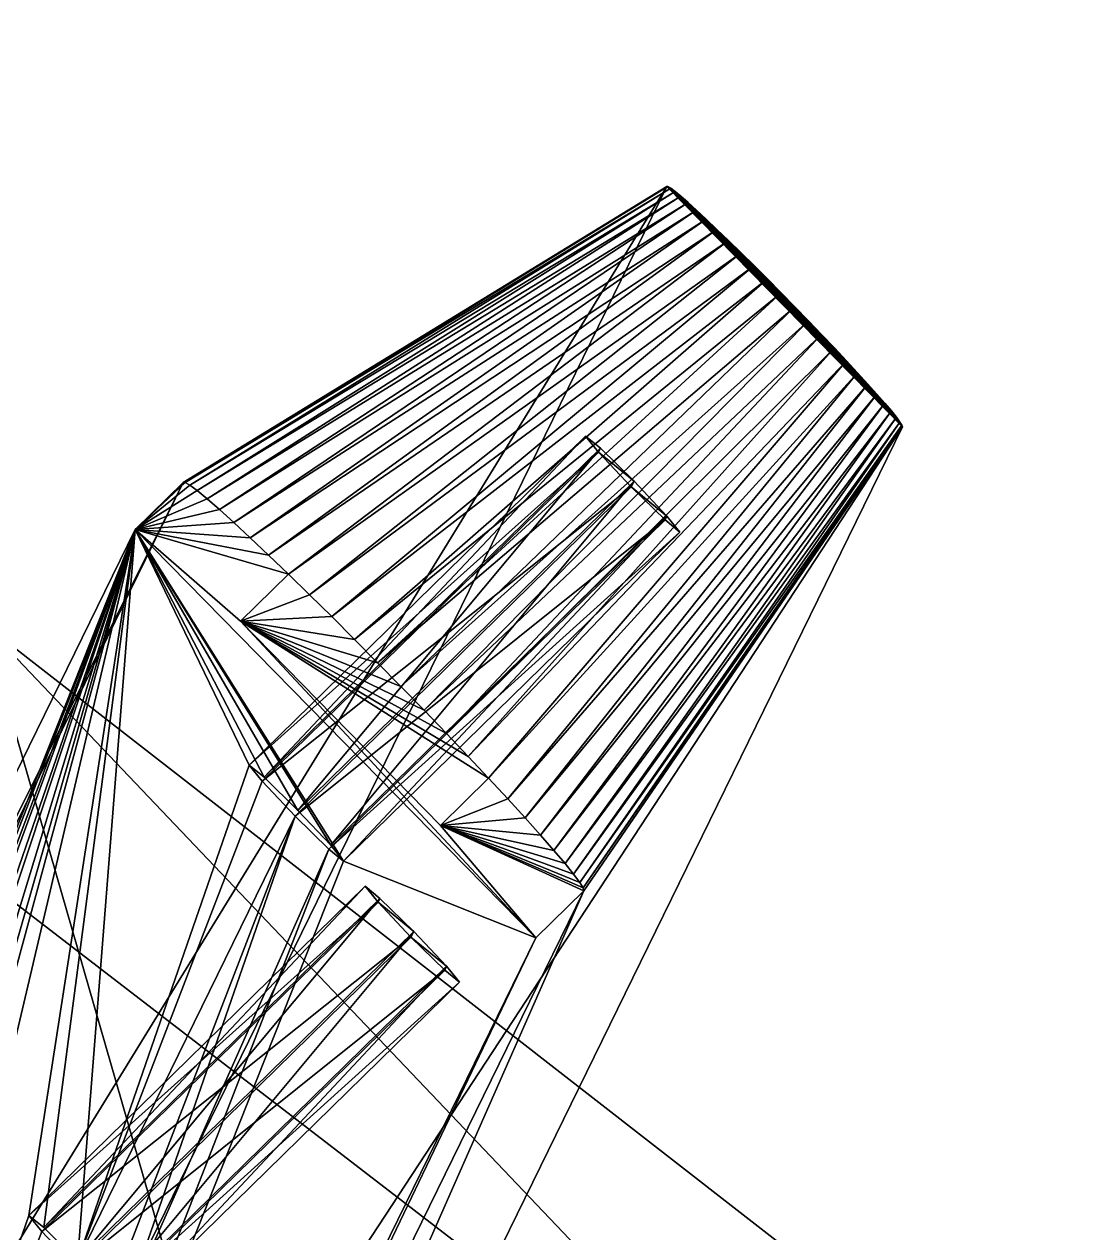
# Model space of a CAD drawing. Header units: millimetres. Extents: x -228 to 228, y -204 to 237.
# Drawn here: x 68.11 to 83.93, y 202.02 to 219.98 of the extents above; entities that cross this region are included whole.
import ezdxf

# ---------------------------------------------------------------- set-up
doc = ezdxf.new("R2010")
doc.units = ezdxf.units.MM
doc.header["$LTSCALE"] = 127.314815
for name, color, linetype in [('7287', 7, 'CONTINUOUS'), ('7288', 7, 'CONTINUOUS'), ('7291', 7, 'CONTINUOUS'), ('7692', 7, 'CONTINUOUS'), ('7693', 7, 'CONTINUOUS'), ('7694', 7, 'CONTINUOUS'), ('7695', 7, 'CONTINUOUS'), ('7708', 7, 'CONTINUOUS'), ('7709', 7, 'CONTINUOUS'), ('7710', 7, 'CONTINUOUS'), ('7711', 7, 'CONTINUOUS'), ('7712', 7, 'CONTINUOUS'), ('7713', 7, 'CONTINUOUS'), ('7715', 7, 'CONTINUOUS'), ('7716', 7, 'CONTINUOUS'), ('7717', 7, 'CONTINUOUS'), ('7718', 7, 'CONTINUOUS')]:
    doc.layers.add(name, color=color, linetype=linetype)

msp = doc.modelspace()

# ---------------------------------------------------------------- linework, layer by layer
at = {"layer": '7287', "color": 6, "linetype": 'Continuous'}
for points in [[(33.551, 216.138, 548.4), (76.927, 178.391, 553.043), (53.428, 219.981, 185.248), (33.551, 216.138, 548.4)], [(53.428, 219.981, 185.248), (76.927, 178.391, 553.043), (67.509, 211.066, 159.28), (53.428, 219.981, 185.248)], [(76.927, 178.391, 553.043), (33.551, 216.138, 548.4), (53.679, 171.412, 1021.79), (76.927, 178.391, 553.043)], [(67.509, 211.066, 159.28), (76.927, 178.391, 553.043), (83.926, 198.289, 135.65), (67.509, 211.066, 159.28)]]:
    msp.add_3dface(points, dxfattribs=at)
at = {"layer": '7288', "color": 6, "linetype": 'Continuous'}
for points in [[(30.674, 214.486, 548.157), (74.086, 177.01, 553.042), (29.208, 208.553, 692.313), (30.674, 214.486, 548.157)], [(30.674, 214.486, 548.157), (47.428, 202.588, 536.058), (74.086, 177.01, 553.042), (30.674, 214.486, 548.157)], [(81.001, 196.893, 135.914), (63.662, 203.002, 290.315), (64.476, 209.607, 159.651), (81.001, 196.893, 135.914)], [(74.086, 177.01, 553.042), (40.127, 199.573, 699.027), (29.208, 208.553, 692.313), (74.086, 177.01, 553.042)], [(59.735, 194.174, 499.972), (63.662, 203.002, 290.315), (81.001, 196.893, 135.914), (59.735, 194.174, 499.972)], [(47.428, 202.588, 536.058), (65.706, 188.578, 501.754), (74.086, 177.01, 553.042), (47.428, 202.588, 536.058)]]:
    msp.add_3dface(points, dxfattribs=at)
at = {"layer": '7291', "color": 6, "linetype": 'Continuous'}
for points in [[(67.509, 211.066, 159.28), (81.001, 196.893, 135.914), (64.476, 209.607, 159.651), (67.509, 211.066, 159.28)], [(67.509, 211.066, 159.28), (83.926, 198.289, 135.65), (81.001, 196.893, 135.914), (67.509, 211.066, 159.28)]]:
    msp.add_3dface(points, dxfattribs=at)
at = {"layer": '7692', "color": 6, "linetype": 'Continuous'}
for points in [[(69.756, 212.472, 162.044), (55.081, 175.511, 987.944), (52.227, 176.648, 1016.214), (69.756, 212.472, 162.044)], [(55.3, 175.332, 987.233), (55.081, 175.511, 987.944), (69.756, 212.472, 162.044), (55.3, 175.332, 987.233)], [(58.355, 182.203, 828.398), (55.3, 175.332, 987.233), (69.756, 212.472, 162.044), (58.355, 182.203, 828.398)], [(58.575, 182.023, 827.687), (58.355, 182.203, 828.398), (69.756, 212.472, 162.044), (58.575, 182.023, 827.687)], [(69.756, 212.472, 162.044), (61.63, 188.894, 668.851), (58.575, 182.023, 827.687), (69.756, 212.472, 162.044)], [(61.849, 188.715, 668.141), (61.63, 188.894, 668.851), (69.756, 212.472, 162.044), (61.849, 188.715, 668.141)], [(62.35, 188.222, 667.837), (61.849, 188.715, 668.141), (69.756, 212.472, 162.044), (62.35, 188.222, 667.837)], [(64.904, 195.586, 509.305), (62.35, 188.222, 667.837), (69.756, 212.472, 162.044), (64.904, 195.586, 509.305)], [(65.123, 195.406, 508.594), (64.904, 195.586, 509.305), (69.756, 212.472, 162.044), (65.123, 195.406, 508.594)], [(65.624, 194.914, 508.291), (65.123, 195.406, 508.594), (69.756, 212.472, 162.044), (65.624, 194.914, 508.291)], [(68.178, 202.277, 349.759), (65.624, 194.914, 508.291), (69.756, 212.472, 162.044), (68.178, 202.277, 349.759)], [(68.398, 202.098, 349.048), (68.178, 202.277, 349.759), (69.756, 212.472, 162.044), (68.398, 202.098, 349.048)], [(68.899, 201.605, 348.745), (68.398, 202.098, 349.048), (69.756, 212.472, 162.044), (68.899, 201.605, 348.745)], [(71.452, 208.969, 190.213), (68.899, 201.605, 348.745), (69.756, 212.472, 162.044), (71.452, 208.969, 190.213)], [(71.672, 208.789, 189.502), (71.452, 208.969, 190.213), (69.756, 212.472, 162.044), (71.672, 208.789, 189.502)], [(72.173, 208.297, 189.198), (71.672, 208.789, 189.502), (69.756, 212.472, 162.044), (72.173, 208.297, 189.198)], [(72.662, 207.779, 189.48), (72.173, 208.297, 189.198), (69.756, 212.472, 162.044), (72.662, 207.779, 189.48)], [(72.853, 207.541, 190.182), (72.662, 207.779, 189.48), (69.756, 212.472, 162.044), (72.853, 207.541, 190.182)], [(75.707, 206.404, 161.912), (72.853, 207.541, 190.182), (69.756, 212.472, 162.044), (75.707, 206.404, 161.912)], [(71.319, 211.11, 158.335), (75.707, 206.404, 161.912), (69.756, 212.472, 162.044), (71.319, 211.11, 158.335)], [(74.295, 208.075, 158.268), (75.707, 206.404, 161.912), (71.319, 211.11, 158.335), (74.295, 208.075, 158.268)], [(71.643, 208.73, 190.915), (68.899, 201.605, 348.745), (71.452, 208.969, 190.213), (71.643, 208.73, 190.915)], [(72.132, 208.213, 191.196), (68.899, 201.605, 348.745), (71.643, 208.73, 190.915), (72.132, 208.213, 191.196)], [(69.388, 201.088, 349.026), (68.899, 201.605, 348.745), (72.132, 208.213, 191.196), (69.388, 201.088, 349.026)], [(69.578, 200.849, 349.728), (69.388, 201.088, 349.026), (72.132, 208.213, 191.196), (69.578, 200.849, 349.728)], [(69.578, 200.849, 349.728), (72.132, 208.213, 191.196), (72.633, 207.72, 190.893), (69.578, 200.849, 349.728)], [(69.578, 200.849, 349.728), (72.633, 207.72, 190.893), (58.177, 170.58, 1016.081), (69.578, 200.849, 349.728)], [(72.633, 207.72, 190.893), (72.853, 207.541, 190.182), (58.177, 170.58, 1016.081), (72.633, 207.72, 190.893)], [(58.177, 170.58, 1016.081), (72.853, 207.541, 190.182), (75.707, 206.404, 161.912), (58.177, 170.58, 1016.081)], [(68.369, 202.038, 350.461), (65.624, 194.914, 508.291), (68.178, 202.277, 349.759), (68.369, 202.038, 350.461)], [(68.858, 201.521, 350.742), (65.624, 194.914, 508.291), (68.369, 202.038, 350.461), (68.858, 201.521, 350.742)]]:
    msp.add_3dface(points, dxfattribs=at)
at = {"layer": '7693', "color": 191, "linetype": 'Continuous', "true_color": 0xba45ff}
for points in [[(58.891, 171.279, 1016.125), (75.707, 206.404, 161.912), (76.421, 207.103, 161.956), (58.891, 171.279, 1016.125)], [(58.177, 170.58, 1016.081), (75.707, 206.404, 161.912), (58.891, 171.279, 1016.125), (58.177, 170.58, 1016.081)]]:
    msp.add_3dface(points, dxfattribs=at)
at = {"layer": '7694', "color": 191, "linetype": 'Continuous', "true_color": 0xba45ff}
for points in [[(77.654, 217.567, 171.18), (60.484, 182.475, 1007.868), (81.155, 213.997, 171.102), (77.654, 217.567, 171.18)], [(77.672, 217.567, 170.889), (77.654, 217.567, 171.18), (81.149, 214.021, 170.812), (77.672, 217.567, 170.889)], [(81.149, 214.021, 170.812), (77.654, 217.567, 171.18), (81.155, 213.997, 171.102), (81.149, 214.021, 170.812)], [(77.713, 217.543, 170.603), (77.672, 217.567, 170.889), (81.119, 214.069, 170.527), (77.713, 217.543, 170.603)], [(81.119, 214.069, 170.527), (77.672, 217.567, 170.889), (81.149, 214.021, 170.812), (81.119, 214.069, 170.527)], [(77.778, 217.495, 170.323), (77.713, 217.543, 170.603), (81.067, 214.141, 170.25), (77.778, 217.495, 170.323)], [(81.067, 214.141, 170.25), (77.713, 217.543, 170.603), (81.119, 214.069, 170.527), (81.067, 214.141, 170.25)], [(77.864, 217.424, 170.055), (77.778, 217.495, 170.323), (80.992, 214.234, 169.985), (77.864, 217.424, 170.055)], [(80.992, 214.234, 169.985), (77.778, 217.495, 170.323), (81.067, 214.141, 170.25), (80.992, 214.234, 169.985)], [(77.971, 217.331, 169.801), (77.864, 217.424, 170.055), (80.895, 214.348, 169.736), (77.971, 217.331, 169.801)], [(80.895, 214.348, 169.736), (77.864, 217.424, 170.055), (80.992, 214.234, 169.985), (80.895, 214.348, 169.736)], [(78.097, 217.216, 169.565), (77.971, 217.331, 169.801), (80.778, 214.482, 169.506), (78.097, 217.216, 169.565)], [(80.778, 214.482, 169.506), (77.971, 217.331, 169.801), (80.895, 214.348, 169.736), (80.778, 214.482, 169.506)], [(78.241, 217.083, 169.351), (78.097, 217.216, 169.565), (80.643, 214.633, 169.297), (78.241, 217.083, 169.351)], [(80.643, 214.633, 169.297), (78.097, 217.216, 169.565), (80.778, 214.482, 169.506), (80.643, 214.633, 169.297)], [(78.401, 216.932, 169.161), (78.241, 217.083, 169.351), (80.491, 214.8, 169.114), (78.401, 216.932, 169.161)], [(80.491, 214.8, 169.114), (78.241, 217.083, 169.351), (80.643, 214.633, 169.297), (80.491, 214.8, 169.114)], [(78.574, 216.765, 168.997), (78.401, 216.932, 169.161), (80.324, 214.98, 168.958), (78.574, 216.765, 168.997)], [(80.324, 214.98, 168.958), (78.401, 216.932, 169.161), (80.491, 214.8, 169.114), (80.324, 214.98, 168.958)], [(78.758, 216.585, 168.863), (78.574, 216.765, 168.997), (80.145, 215.171, 168.832), (78.758, 216.585, 168.863)], [(80.145, 215.171, 168.832), (78.574, 216.765, 168.997), (80.324, 214.98, 168.958), (80.145, 215.171, 168.832)], [(78.952, 216.394, 168.759), (78.758, 216.585, 168.863), (79.956, 215.37, 168.737), (78.952, 216.394, 168.759)], [(79.956, 215.37, 168.737), (78.758, 216.585, 168.863), (80.145, 215.171, 168.832), (79.956, 215.37, 168.737)], [(79.151, 216.195, 168.688), (78.952, 216.394, 168.759), (79.759, 215.575, 168.675), (79.151, 216.195, 168.688)], [(79.759, 215.575, 168.675), (78.952, 216.394, 168.759), (79.956, 215.37, 168.737), (79.759, 215.575, 168.675)], [(79.354, 215.99, 168.65), (79.151, 216.195, 168.688), (79.558, 215.783, 168.645), (79.354, 215.99, 168.65)], [(79.558, 215.783, 168.645), (79.151, 216.195, 168.688), (79.759, 215.575, 168.675), (79.558, 215.783, 168.645)], [(81.155, 213.997, 171.102), (60.484, 182.475, 1007.868), (63.984, 178.906, 1007.79), (81.155, 213.997, 171.102)]]:
    msp.add_3dface(points, dxfattribs=at)
at = {"layer": '7695', "color": 191, "linetype": 'Continuous', "true_color": 0xba45ff}
for points in [[(69.756, 212.472, 162.044), (52.227, 176.648, 1016.214), (70.47, 213.171, 162.088), (69.756, 212.472, 162.044)], [(70.47, 213.171, 162.088), (52.227, 176.648, 1016.214), (52.94, 177.347, 1016.258), (70.47, 213.171, 162.088)]]:
    msp.add_3dface(points, dxfattribs=at)
at = {"layer": '7708', "color": 6, "linetype": 'Continuous'}
for points in [[(73.175, 207.17, 350.067), (73.394, 206.99, 349.356), (73.365, 206.931, 350.769), (73.175, 207.17, 350.067)], [(73.394, 206.99, 349.356), (73.895, 206.498, 349.052), (73.365, 206.931, 350.769), (73.394, 206.99, 349.356)], [(73.895, 206.498, 349.052), (73.854, 206.414, 351.05), (73.365, 206.931, 350.769), (73.895, 206.498, 349.052)], [(74.384, 205.981, 349.334), (73.854, 206.414, 351.05), (73.895, 206.498, 349.052), (74.384, 205.981, 349.334)], [(74.355, 205.922, 350.747), (73.854, 206.414, 351.05), (74.384, 205.981, 349.334), (74.355, 205.922, 350.747)], [(74.575, 205.742, 350.036), (74.355, 205.922, 350.747), (74.384, 205.981, 349.334), (74.575, 205.742, 350.036)]]:
    msp.add_3dface(points, dxfattribs=at)
at = {"layer": '7709', "color": 6, "linetype": 'Continuous'}
for points in [[(68.178, 202.277, 349.759), (68.398, 202.098, 349.048), (73.175, 207.17, 350.067), (68.178, 202.277, 349.759)], [(68.178, 202.277, 349.759), (73.175, 207.17, 350.067), (73.365, 206.931, 350.769), (68.178, 202.277, 349.759)], [(68.398, 202.098, 349.048), (73.394, 206.99, 349.356), (73.175, 207.17, 350.067), (68.398, 202.098, 349.048)], [(68.369, 202.038, 350.461), (68.178, 202.277, 349.759), (73.365, 206.931, 350.769), (68.369, 202.038, 350.461)], [(73.854, 206.414, 351.05), (68.369, 202.038, 350.461), (73.365, 206.931, 350.769), (73.854, 206.414, 351.05)], [(68.398, 202.098, 349.048), (68.899, 201.605, 348.745), (73.394, 206.99, 349.356), (68.398, 202.098, 349.048)], [(68.899, 201.605, 348.745), (73.895, 206.498, 349.052), (73.394, 206.99, 349.356), (68.899, 201.605, 348.745)], [(68.858, 201.521, 350.742), (68.369, 202.038, 350.461), (73.854, 206.414, 351.05), (68.858, 201.521, 350.742)]]:
    msp.add_3dface(points, dxfattribs=at)
at = {"layer": '7710', "color": 6, "linetype": 'Continuous'}
for points in [[(68.858, 201.521, 350.742), (73.854, 206.414, 351.05), (74.355, 205.922, 350.747), (68.858, 201.521, 350.742)], [(68.899, 201.605, 348.745), (69.388, 201.088, 349.026), (73.895, 206.498, 349.052), (68.899, 201.605, 348.745)], [(69.388, 201.088, 349.026), (74.384, 205.981, 349.334), (73.895, 206.498, 349.052), (69.388, 201.088, 349.026)], [(69.359, 201.029, 350.439), (68.858, 201.521, 350.742), (74.355, 205.922, 350.747), (69.359, 201.029, 350.439)], [(69.359, 201.029, 350.439), (74.355, 205.922, 350.747), (74.575, 205.742, 350.036), (69.359, 201.029, 350.439)], [(69.388, 201.088, 349.026), (69.578, 200.849, 349.728), (74.384, 205.981, 349.334), (69.388, 201.088, 349.026)], [(69.578, 200.849, 349.728), (74.575, 205.742, 350.036), (74.384, 205.981, 349.334), (69.578, 200.849, 349.728)], [(69.578, 200.849, 349.728), (69.359, 201.029, 350.439), (74.575, 205.742, 350.036), (69.578, 200.849, 349.728)]]:
    msp.add_3dface(points, dxfattribs=at)
at = {"layer": '7711', "color": 6, "linetype": 'Continuous'}
for points in [[(76.449, 213.861, 190.521), (76.668, 213.682, 189.81), (76.639, 213.623, 191.222), (76.449, 213.861, 190.521)], [(76.668, 213.682, 189.81), (77.169, 213.189, 189.506), (76.639, 213.623, 191.222), (76.668, 213.682, 189.81)], [(77.169, 213.189, 189.506), (77.128, 213.106, 191.504), (76.639, 213.623, 191.222), (77.169, 213.189, 189.506)], [(77.658, 212.672, 189.788), (77.128, 213.106, 191.504), (77.169, 213.189, 189.506), (77.658, 212.672, 189.788)], [(77.63, 212.613, 191.2), (77.128, 213.106, 191.504), (77.658, 212.672, 189.788), (77.63, 212.613, 191.2)], [(77.849, 212.434, 190.49), (77.63, 212.613, 191.2), (77.658, 212.672, 189.788), (77.849, 212.434, 190.49)]]:
    msp.add_3dface(points, dxfattribs=at)
at = {"layer": '7712', "color": 6, "linetype": 'Continuous'}
for points in [[(71.452, 208.969, 190.213), (71.672, 208.789, 189.502), (76.449, 213.861, 190.521), (71.452, 208.969, 190.213)], [(71.452, 208.969, 190.213), (76.449, 213.861, 190.521), (76.639, 213.623, 191.222), (71.452, 208.969, 190.213)], [(71.672, 208.789, 189.502), (76.668, 213.682, 189.81), (76.449, 213.861, 190.521), (71.672, 208.789, 189.502)], [(71.643, 208.73, 190.915), (71.452, 208.969, 190.213), (76.639, 213.623, 191.222), (71.643, 208.73, 190.915)], [(77.128, 213.106, 191.504), (71.643, 208.73, 190.915), (76.639, 213.623, 191.222), (77.128, 213.106, 191.504)], [(71.672, 208.789, 189.502), (72.173, 208.297, 189.198), (76.668, 213.682, 189.81), (71.672, 208.789, 189.502)], [(72.173, 208.297, 189.198), (77.169, 213.189, 189.506), (76.668, 213.682, 189.81), (72.173, 208.297, 189.198)], [(72.132, 208.213, 191.196), (71.643, 208.73, 190.915), (77.128, 213.106, 191.504), (72.132, 208.213, 191.196)]]:
    msp.add_3dface(points, dxfattribs=at)
at = {"layer": '7713', "color": 6, "linetype": 'Continuous'}
for points in [[(72.132, 208.213, 191.196), (77.128, 213.106, 191.504), (77.63, 212.613, 191.2), (72.132, 208.213, 191.196)], [(72.173, 208.297, 189.198), (72.662, 207.779, 189.48), (77.169, 213.189, 189.506), (72.173, 208.297, 189.198)], [(72.662, 207.779, 189.48), (77.658, 212.672, 189.788), (77.169, 213.189, 189.506), (72.662, 207.779, 189.48)], [(72.662, 207.779, 189.48), (72.853, 207.541, 190.182), (77.658, 212.672, 189.788), (72.662, 207.779, 189.48)], [(72.853, 207.541, 190.182), (77.849, 212.434, 190.49), (77.658, 212.672, 189.788), (72.853, 207.541, 190.182)], [(72.633, 207.72, 190.893), (72.132, 208.213, 191.196), (77.63, 212.613, 191.2), (72.633, 207.72, 190.893)], [(72.633, 207.72, 190.893), (77.63, 212.613, 191.2), (77.849, 212.434, 190.49), (72.633, 207.72, 190.893)], [(72.853, 207.541, 190.182), (72.633, 207.72, 190.893), (77.849, 212.434, 190.49), (72.853, 207.541, 190.182)]]:
    msp.add_3dface(points, dxfattribs=at)
at = {"layer": '7715', "color": 191, "linetype": 'Continuous', "true_color": 0xba45ff}
for points in [[(69.756, 212.472, 162.044), (70.47, 213.171, 162.088), (70.5, 213.172, 161.595), (69.756, 212.472, 162.044)], [(70.57, 213.131, 161.107), (69.756, 212.472, 162.044), (70.5, 213.172, 161.595), (70.57, 213.131, 161.107)], [(70.679, 213.049, 160.632), (69.756, 212.472, 162.044), (70.57, 213.131, 161.107), (70.679, 213.049, 160.632)], [(70.826, 212.929, 160.176), (69.756, 212.472, 162.044), (70.679, 213.049, 160.632), (70.826, 212.929, 160.176)], [(71.007, 212.77, 159.744), (69.756, 212.472, 162.044), (70.826, 212.929, 160.176), (71.007, 212.77, 159.744)], [(71.222, 212.576, 159.344), (69.756, 212.472, 162.044), (71.007, 212.77, 159.744), (71.222, 212.576, 159.344)], [(71.467, 212.349, 158.98), (69.756, 212.472, 162.044), (71.222, 212.576, 159.344), (71.467, 212.349, 158.98)], [(71.319, 211.11, 158.335), (69.756, 212.472, 162.044), (72.033, 211.808, 158.379), (71.319, 211.11, 158.335)], [(72.033, 211.808, 158.379), (69.756, 212.472, 162.044), (71.739, 212.092, 158.656), (72.033, 211.808, 158.379)], [(71.739, 212.092, 158.656), (69.756, 212.472, 162.044), (71.467, 212.349, 158.98), (71.739, 212.092, 158.656)], [(72.347, 211.502, 158.15), (71.319, 211.11, 158.335), (72.033, 211.808, 158.379), (72.347, 211.502, 158.15)], [(72.676, 211.178, 157.974), (71.319, 211.11, 158.335), (72.347, 211.502, 158.15), (72.676, 211.178, 157.974)], [(73.015, 210.839, 157.853), (71.319, 211.11, 158.335), (72.676, 211.178, 157.974), (73.015, 210.839, 157.853)], [(74.295, 208.075, 158.268), (71.319, 211.11, 158.335), (75.008, 208.774, 158.312), (74.295, 208.075, 158.268)], [(75.008, 208.774, 158.312), (71.319, 211.11, 158.335), (74.704, 209.099, 158.098), (75.008, 208.774, 158.312)], [(74.704, 209.099, 158.098), (71.319, 211.11, 158.335), (74.382, 209.438, 157.936), (74.704, 209.099, 158.098)], [(74.382, 209.438, 157.936), (71.319, 211.11, 158.335), (74.048, 209.786, 157.83), (74.382, 209.438, 157.936)], [(74.048, 209.786, 157.83), (71.319, 211.11, 158.335), (73.705, 210.139, 157.78), (74.048, 209.786, 157.83)], [(73.705, 210.139, 157.78), (71.319, 211.11, 158.335), (73.359, 210.491, 157.788), (73.705, 210.139, 157.78)], [(73.359, 210.491, 157.788), (71.319, 211.11, 158.335), (73.015, 210.839, 157.853), (73.359, 210.491, 157.788)], [(75.292, 208.468, 158.577), (74.295, 208.075, 158.268), (75.008, 208.774, 158.312), (75.292, 208.468, 158.577)], [(75.55, 208.185, 158.889), (74.295, 208.075, 158.268), (75.292, 208.468, 158.577), (75.55, 208.185, 158.889)], [(75.781, 207.927, 159.242), (74.295, 208.075, 158.268), (75.55, 208.185, 158.889), (75.781, 207.927, 159.242)], [(75.707, 206.404, 161.912), (74.295, 208.075, 158.268), (76.421, 207.103, 161.956), (75.707, 206.404, 161.912)], [(76.421, 207.103, 161.956), (74.295, 208.075, 158.268), (76.411, 207.144, 161.463), (76.421, 207.103, 161.956)], [(76.411, 207.144, 161.463), (74.295, 208.075, 158.268), (76.361, 207.226, 160.979), (76.411, 207.144, 161.463)], [(76.361, 207.226, 160.979), (74.295, 208.075, 158.268), (76.271, 207.347, 160.508), (76.361, 207.226, 160.979)], [(76.271, 207.347, 160.508), (74.295, 208.075, 158.268), (76.143, 207.506, 160.058), (76.271, 207.347, 160.508)], [(76.143, 207.506, 160.058), (74.295, 208.075, 158.268), (75.979, 207.7, 159.634), (76.143, 207.506, 160.058)], [(75.979, 207.7, 159.634), (74.295, 208.075, 158.268), (75.781, 207.927, 159.242), (75.979, 207.7, 159.634)]]:
    msp.add_3dface(points, dxfattribs=at)
at = {"layer": '7716', "color": 191, "linetype": 'Continuous', "true_color": 0xba45ff}
for points in [[(76.421, 207.103, 161.956), (81.155, 213.997, 171.102), (63.984, 178.906, 1007.79), (76.421, 207.103, 161.956)], [(58.891, 171.279, 1016.125), (76.421, 207.103, 161.956), (63.984, 178.906, 1007.79), (58.891, 171.279, 1016.125)]]:
    msp.add_3dface(points, dxfattribs=at)
at = {"layer": '7717', "color": 191, "linetype": 'Continuous', "true_color": 0xba45ff}
for points in [[(60.484, 182.475, 1007.868), (77.654, 217.567, 171.18), (52.94, 177.347, 1016.258), (60.484, 182.475, 1007.868)], [(77.654, 217.567, 171.18), (70.47, 213.171, 162.088), (52.94, 177.347, 1016.258), (77.654, 217.567, 171.18)]]:
    msp.add_3dface(points, dxfattribs=at)
at = {"layer": '7718', "color": 191, "linetype": 'Continuous', "true_color": 0xba45ff}
for points in [[(77.654, 217.567, 171.18), (77.672, 217.567, 170.889), (70.47, 213.171, 162.088), (77.654, 217.567, 171.18)], [(70.47, 213.171, 162.088), (77.672, 217.567, 170.889), (70.5, 213.172, 161.595), (70.47, 213.171, 162.088)], [(77.672, 217.567, 170.889), (77.713, 217.543, 170.603), (70.5, 213.172, 161.595), (77.672, 217.567, 170.889)], [(77.713, 217.543, 170.603), (70.57, 213.131, 161.107), (70.5, 213.172, 161.595), (77.713, 217.543, 170.603)], [(77.713, 217.543, 170.603), (77.778, 217.495, 170.323), (70.57, 213.131, 161.107), (77.713, 217.543, 170.603)], [(77.778, 217.495, 170.323), (70.679, 213.049, 160.632), (70.57, 213.131, 161.107), (77.778, 217.495, 170.323)], [(77.778, 217.495, 170.323), (77.864, 217.424, 170.055), (70.679, 213.049, 160.632), (77.778, 217.495, 170.323)], [(77.864, 217.424, 170.055), (70.826, 212.929, 160.176), (70.679, 213.049, 160.632), (77.864, 217.424, 170.055)], [(77.864, 217.424, 170.055), (77.971, 217.331, 169.801), (70.826, 212.929, 160.176), (77.864, 217.424, 170.055)], [(77.971, 217.331, 169.801), (71.007, 212.77, 159.744), (70.826, 212.929, 160.176), (77.971, 217.331, 169.801)], [(77.971, 217.331, 169.801), (78.097, 217.216, 169.565), (71.007, 212.77, 159.744), (77.971, 217.331, 169.801)], [(78.097, 217.216, 169.565), (71.222, 212.576, 159.344), (71.007, 212.77, 159.744), (78.097, 217.216, 169.565)], [(78.097, 217.216, 169.565), (78.241, 217.083, 169.351), (71.222, 212.576, 159.344), (78.097, 217.216, 169.565)], [(78.241, 217.083, 169.351), (71.467, 212.349, 158.98), (71.222, 212.576, 159.344), (78.241, 217.083, 169.351)], [(78.241, 217.083, 169.351), (78.401, 216.932, 169.161), (71.467, 212.349, 158.98), (78.241, 217.083, 169.351)], [(78.401, 216.932, 169.161), (71.739, 212.092, 158.656), (71.467, 212.349, 158.98), (78.401, 216.932, 169.161)], [(78.401, 216.932, 169.161), (78.574, 216.765, 168.997), (71.739, 212.092, 158.656), (78.401, 216.932, 169.161)], [(78.574, 216.765, 168.997), (72.033, 211.808, 158.379), (71.739, 212.092, 158.656), (78.574, 216.765, 168.997)], [(78.574, 216.765, 168.997), (78.758, 216.585, 168.863), (72.033, 211.808, 158.379), (78.574, 216.765, 168.997)], [(78.758, 216.585, 168.863), (72.347, 211.502, 158.15), (72.033, 211.808, 158.379), (78.758, 216.585, 168.863)], [(78.758, 216.585, 168.863), (78.952, 216.394, 168.759), (72.347, 211.502, 158.15), (78.758, 216.585, 168.863)], [(78.952, 216.394, 168.759), (72.676, 211.178, 157.974), (72.347, 211.502, 158.15), (78.952, 216.394, 168.759)], [(78.952, 216.394, 168.759), (79.151, 216.195, 168.688), (72.676, 211.178, 157.974), (78.952, 216.394, 168.759)], [(79.151, 216.195, 168.688), (73.015, 210.839, 157.853), (72.676, 211.178, 157.974), (79.151, 216.195, 168.688)], [(79.151, 216.195, 168.688), (79.354, 215.99, 168.65), (73.015, 210.839, 157.853), (79.151, 216.195, 168.688)], [(79.354, 215.99, 168.65), (73.359, 210.491, 157.788), (73.015, 210.839, 157.853), (79.354, 215.99, 168.65)], [(79.354, 215.99, 168.65), (79.558, 215.783, 168.645), (73.359, 210.491, 157.788), (79.354, 215.99, 168.65)], [(79.558, 215.783, 168.645), (73.705, 210.139, 157.78), (73.359, 210.491, 157.788), (79.558, 215.783, 168.645)], [(79.558, 215.783, 168.645), (79.759, 215.575, 168.675), (73.705, 210.139, 157.78), (79.558, 215.783, 168.645)], [(79.759, 215.575, 168.675), (74.048, 209.786, 157.83), (73.705, 210.139, 157.78), (79.759, 215.575, 168.675)], [(79.759, 215.575, 168.675), (79.956, 215.37, 168.737), (74.048, 209.786, 157.83), (79.759, 215.575, 168.675)], [(79.956, 215.37, 168.737), (74.382, 209.438, 157.936), (74.048, 209.786, 157.83), (79.956, 215.37, 168.737)], [(79.956, 215.37, 168.737), (80.145, 215.171, 168.832), (74.382, 209.438, 157.936), (79.956, 215.37, 168.737)], [(80.145, 215.171, 168.832), (74.704, 209.099, 158.098), (74.382, 209.438, 157.936), (80.145, 215.171, 168.832)], [(80.145, 215.171, 168.832), (80.324, 214.98, 168.958), (74.704, 209.099, 158.098), (80.145, 215.171, 168.832)], [(80.324, 214.98, 168.958), (75.008, 208.774, 158.312), (74.704, 209.099, 158.098), (80.324, 214.98, 168.958)], [(80.324, 214.98, 168.958), (80.491, 214.8, 169.114), (75.008, 208.774, 158.312), (80.324, 214.98, 168.958)], [(80.491, 214.8, 169.114), (75.292, 208.468, 158.577), (75.008, 208.774, 158.312), (80.491, 214.8, 169.114)], [(80.491, 214.8, 169.114), (80.643, 214.633, 169.297), (75.292, 208.468, 158.577), (80.491, 214.8, 169.114)], [(80.643, 214.633, 169.297), (75.55, 208.185, 158.889), (75.292, 208.468, 158.577), (80.643, 214.633, 169.297)], [(80.643, 214.633, 169.297), (80.778, 214.482, 169.506), (75.55, 208.185, 158.889), (80.643, 214.633, 169.297)], [(80.778, 214.482, 169.506), (75.781, 207.927, 159.242), (75.55, 208.185, 158.889), (80.778, 214.482, 169.506)], [(80.778, 214.482, 169.506), (80.895, 214.348, 169.736), (75.781, 207.927, 159.242), (80.778, 214.482, 169.506)], [(80.895, 214.348, 169.736), (75.979, 207.7, 159.634), (75.781, 207.927, 159.242), (80.895, 214.348, 169.736)], [(80.895, 214.348, 169.736), (80.992, 214.234, 169.985), (75.979, 207.7, 159.634), (80.895, 214.348, 169.736)], [(80.992, 214.234, 169.985), (76.143, 207.506, 160.058), (75.979, 207.7, 159.634), (80.992, 214.234, 169.985)], [(80.992, 214.234, 169.985), (81.067, 214.141, 170.25), (76.143, 207.506, 160.058), (80.992, 214.234, 169.985)], [(81.067, 214.141, 170.25), (76.271, 207.347, 160.508), (76.143, 207.506, 160.058), (81.067, 214.141, 170.25)], [(81.067, 214.141, 170.25), (81.119, 214.069, 170.527), (76.271, 207.347, 160.508), (81.067, 214.141, 170.25)], [(81.119, 214.069, 170.527), (76.361, 207.226, 160.979), (76.271, 207.347, 160.508), (81.119, 214.069, 170.527)], [(81.119, 214.069, 170.527), (81.149, 214.021, 170.812), (76.361, 207.226, 160.979), (81.119, 214.069, 170.527)], [(81.149, 214.021, 170.812), (76.411, 207.144, 161.463), (76.361, 207.226, 160.979), (81.149, 214.021, 170.812)], [(81.149, 214.021, 170.812), (81.155, 213.997, 171.102), (76.411, 207.144, 161.463), (81.149, 214.021, 170.812)], [(81.155, 213.997, 171.102), (76.421, 207.103, 161.956), (76.411, 207.144, 161.463), (81.155, 213.997, 171.102)]]:
    msp.add_3dface(points, dxfattribs=at)

doc.saveas('drawing.dxf')
